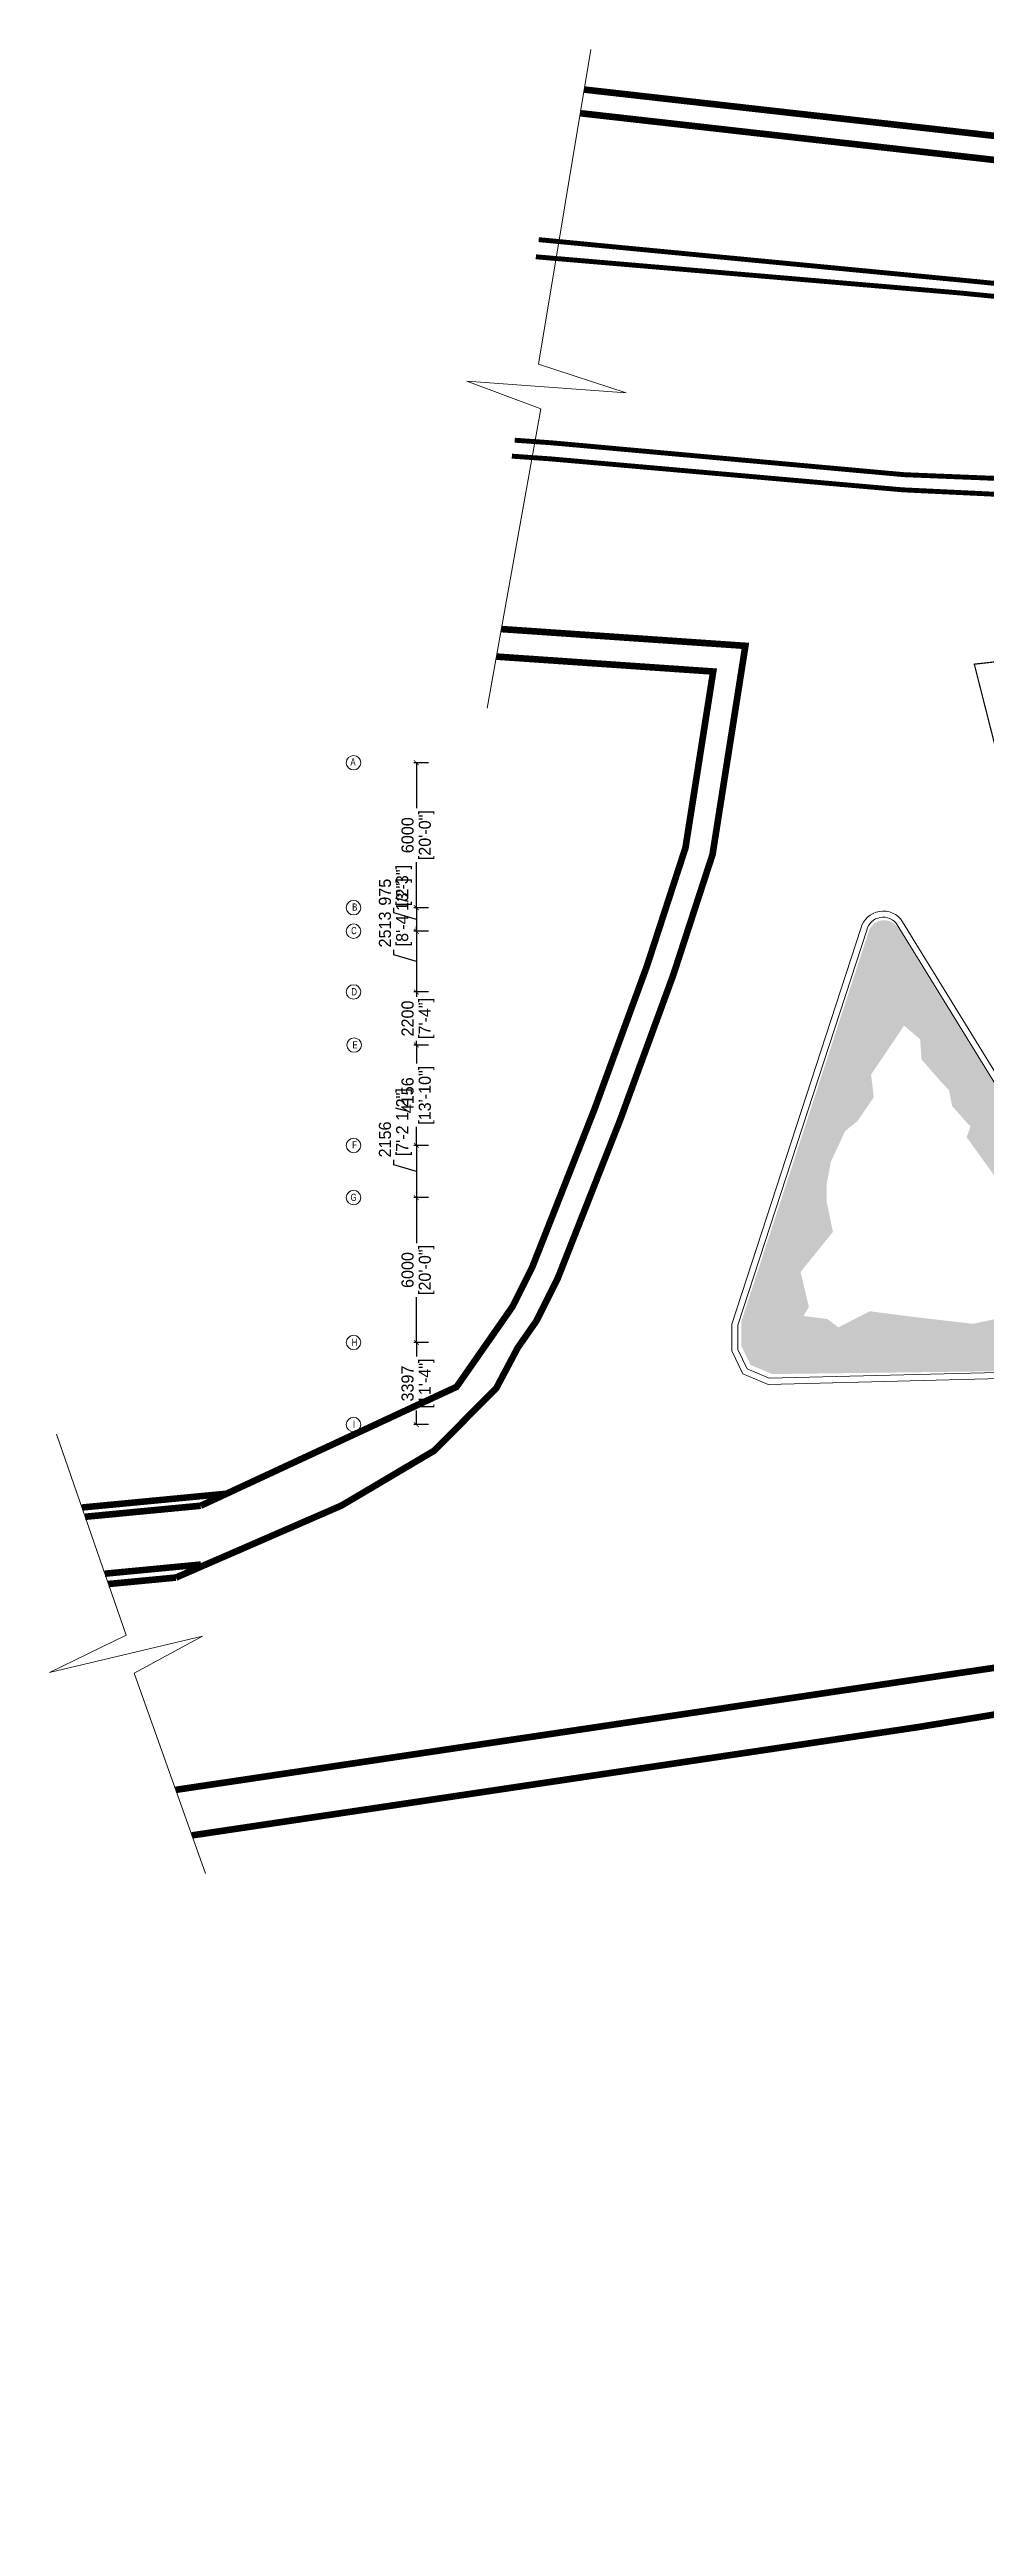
# Model space of a CAD drawing. Header units: millimetres. Extents: x 221017 to 6120115, y -1189702 to 83047459.
# Drawn here: x 2920781 to 2959537, y 121 to 102653 of the extents above; entities that cross this region are included whole.
import ezdxf

# ---------------------------------------------------------------- set-up
doc = ezdxf.new("R2010")
doc.units = ezdxf.units.MM
doc.header["$LTSCALE"] = 150
doc.header["$MEASUREMENT"] = 0
doc.header["$PDMODE"] = 35
doc.header["$PDSIZE"] = -20
for name, pattern in [('BORDER', [1.75, 0.5, -0.25, 0.5, -0.25, 0, -0.25]), ('DASHED2', [0.375, 0.25, -0.125]), ('HIDDEN', [0.375, 0.25, -0.125])]:
    doc.linetypes.add(name, pattern=pattern)
doc.layers.get('0').update_dxf_attribs({"linetype": 'CONTINUOUS', "lineweight": 9})
doc.layers.get('DEFPOINTS').update_dxf_attribs({"linetype": 'HIDDEN'})
for name, color, linetype in [('Above', 63, 'DASHED2'), ('grid text', 14, 'CONTINUOUS'), ('Propoerty Line', 3, 'BORDER'), ('ROAD', 1, 'CONTINUOUS')]:
    doc.layers.add(name, color=color, linetype=linetype)
doc.layers.add('CENTRE DIM', color=5, linetype='CONTINUOUS', lineweight=9)
doc.layers.add('CENTRE SYMBOL', color=24, linetype='CONTINUOUS', lineweight=9)
doc.styles.get("Standard").update_dxf_attribs({"font": 'GOTHIC.TTF', "width": 0.8})
doc.styles.add('Text Layout', font='GOTHIC.TTF')
doc.dimstyles.new('scale 50mm NEW', dxfattribs={"dimscale": 0, "dimtxt": 500, "dimasz": 200, "dimexe": 100, "dimexo": 100, "dimgap": 100, "dimtad": 0, "dimdec": 0, "dimzin": 1, "dimdsep": 46, "dimtxsty": 'Text Layout', "dimblk": 'ARCHTICK', "dimcen": 0.09, "dimclrd": 256, "dimclre": 256, "dimadec": 0, "dimazin": 0, "dimtfac": 1, "dimtdec": 0, "dimtmove": 1, "dimatfit": 0, "dimfxl": 0, "dimtolj": 1, "dimtzin": 0, "dimarcsym": 0})

# ---------------------------------------------------------------- blocks, each defined once
blk = doc.blocks.new('_ARCHTICK')
at = {"color": 0, "linetype": 'ByBlock', "const_width": 0.15}
blk.add_lwpolyline([(-0.5, -0.5), (0.5, 0.5)], dxfattribs=at)
blk = doc.blocks.new('*D191')
at = {"layer": 'CENTRE DIM', "lineweight": -2, "transparency": 16777216}
for p, q in [((2936471, 73131), (2935871, 73131)), ((2935971, 73131), (2935971, 71247)), ((2935971, 67131), (2935971, 69014)), ((2936471, 67131), (2935871, 67131))]:
    blk.add_line(p, q, dxfattribs=at)
at = {"layer": 'DEFPOINTS', "color": 0, "transparency": 16777216}
for p in [(2937583, 73131), (2935971, 67131), (2937583, 67131)]:
    blk.add_point(p, dxfattribs=at)
at = {"layer": 'CENTRE DIM', "lineweight": -2, "transparency": 16777216, "xscale": 200, "yscale": 200, "zscale": 200}
for p, rotation in [((2935971, 73131), 90), ((2935971, 67131), 270)]:
    blk.add_blockref('_ARCHTICK', p, dxfattribs=dict(at, rotation=rotation))
at = {"layer": 'CENTRE DIM', "color": 0, "transparency": 16777216, "char_height": 500, "attachment_point": 5, "rotation": 90, "style": 'Text Layout'}
for s, insert in [('\\A1;6000', (2935609, 70131)), ('\\A1;[20\'-0"]', (2936395, 70131))]:
    blk.add_mtext(s, dxfattribs=dict(at, insert=insert))
blk = doc.blocks.new('*D192')
at = {"layer": 'CENTRE DIM', "lineweight": -2, "transparency": 16777216}
for p, q in [((2935035, 66924), (2935035, 67124)), ((2935971, 66643), (2935035, 66924)), ((2936471, 67131), (2935871, 67131)), ((2935971, 67131), (2935971, 67331)), ((2935971, 67131), (2935971, 66156)), ((2935971, 67131), (2935971, 66156)), ((2936471, 66156), (2935871, 66156)), ((2935971, 66156), (2935971, 65956))]:
    blk.add_line(p, q, dxfattribs=at)
at = {"layer": 'DEFPOINTS', "color": 0, "transparency": 16777216}
for p in [(2937583, 67131), (2935971, 66156), (2937015, 66156)]:
    blk.add_point(p, dxfattribs=at)
at = {"layer": 'CENTRE DIM', "lineweight": -2, "transparency": 16777216, "xscale": 200, "yscale": 200, "zscale": 200}
for p, rotation in [((2935971, 67131), 270), ((2935971, 66156), 90)]:
    blk.add_blockref('_ARCHTICK', p, dxfattribs=dict(at, rotation=rotation))
at = {"layer": 'CENTRE DIM', "color": 0, "transparency": 16777216, "char_height": 500, "attachment_point": 5, "rotation": 90, "style": 'Text Layout'}
for s, insert in [('\\A1;[3\'-3"]', (2935459, 68048)), ('\\A1;975', (2934672, 67771))]:
    blk.add_mtext(s, dxfattribs=dict(at, insert=insert))
blk = doc.blocks.new('*D193')
at = {"layer": 'CENTRE DIM', "lineweight": -2, "transparency": 16777216}
for p, q in [((2936471, 66156), (2935871, 66156)), ((2935971, 66156), (2935971, 66356)), ((2935971, 66156), (2935971, 63643)), ((2935971, 66156), (2935971, 63643)), ((2935035, 65180), (2935035, 65380)), ((2935971, 64899), (2935035, 65180)), ((2936471, 63643), (2935871, 63643)), ((2935971, 63643), (2935971, 63443))]:
    blk.add_line(p, q, dxfattribs=at)
at = {"layer": 'DEFPOINTS', "color": 0, "transparency": 16777216}
for p in [(2937015, 66156), (2935971, 63643), (2937015, 63643)]:
    blk.add_point(p, dxfattribs=at)
at = {"layer": 'CENTRE DIM', "lineweight": -2, "transparency": 16777216, "xscale": 200, "yscale": 200, "zscale": 200}
for p, rotation in [((2935971, 66156), 270), ((2935971, 63643), 90)]:
    blk.add_blockref('_ARCHTICK', p, dxfattribs=dict(at, rotation=rotation))
at = {"layer": 'CENTRE DIM', "color": 0, "transparency": 16777216, "char_height": 500, "attachment_point": 5, "rotation": 90, "style": 'Text Layout'}
for s, insert in [('\\A1;[8\'-4 1/2"]', (2935459, 66938)), ('\\A1;2513', (2934672, 66228))]:
    blk.add_mtext(s, dxfattribs=dict(at, insert=insert))
blk = doc.blocks.new('*D194')
at = {"layer": 'CENTRE DIM', "lineweight": -2, "transparency": 16777216}
for p, q in [((2936471, 63643), (2935871, 63643)), ((2935971, 63643), (2935971, 63467)), ((2935971, 61443), (2935971, 61620)), ((2936471, 61443), (2935871, 61443))]:
    blk.add_line(p, q, dxfattribs=at)
at = {"layer": 'DEFPOINTS', "color": 0, "transparency": 16777216}
for p in [(2937015, 63643), (2935971, 61443), (2937015, 61443)]:
    blk.add_point(p, dxfattribs=at)
at = {"layer": 'CENTRE DIM', "lineweight": -2, "transparency": 16777216, "xscale": 200, "yscale": 200, "zscale": 200}
for p, rotation in [((2935971, 63643), 90), ((2935971, 61443), 270)]:
    blk.add_blockref('_ARCHTICK', p, dxfattribs=dict(at, rotation=rotation))
at = {"layer": 'CENTRE DIM', "color": 0, "transparency": 16777216, "char_height": 500, "attachment_point": 5, "rotation": 90, "style": 'Text Layout'}
for s, insert in [('\\A1;2200', (2935609, 62543)), ('\\A1;[7\'-4"]', (2936395, 62543))]:
    blk.add_mtext(s, dxfattribs=dict(at, insert=insert))
blk = doc.blocks.new('*D195')
at = {"layer": 'CENTRE DIM', "lineweight": -2, "transparency": 16777216}
for p, q in [((2936471, 61443), (2935871, 61443)), ((2935971, 61443), (2935971, 60675)), ((2935971, 57287), (2935971, 58056)), ((2936471, 57287), (2935871, 57287))]:
    blk.add_line(p, q, dxfattribs=at)
at = {"layer": 'DEFPOINTS', "color": 0, "transparency": 16777216}
for p in [(2937015, 61443), (2935971, 57287), (2937015, 57287)]:
    blk.add_point(p, dxfattribs=at)
at = {"layer": 'CENTRE DIM', "lineweight": -2, "transparency": 16777216, "xscale": 200, "yscale": 200, "zscale": 200}
for p, rotation in [((2935971, 61443), 90), ((2935971, 57287), 270)]:
    blk.add_blockref('_ARCHTICK', p, dxfattribs=dict(at, rotation=rotation))
at = {"layer": 'CENTRE DIM', "color": 0, "transparency": 16777216, "char_height": 500, "attachment_point": 5, "rotation": 90, "style": 'Text Layout'}
for s, insert in [('\\A1;[13\'-10"]', (2936395, 59365)), ('\\A1;4156', (2935609, 59365))]:
    blk.add_mtext(s, dxfattribs=dict(at, insert=insert))
blk = doc.blocks.new('*D196')
at = {"layer": 'CENTRE DIM', "lineweight": -2, "transparency": 16777216}
for p, q in [((2935971, 57287), (2935971, 57487)), ((2935035, 56490), (2935035, 56690)), ((2935971, 56209), (2935035, 56490)), ((2936471, 57287), (2935871, 57287)), ((2935971, 57287), (2935971, 55131)), ((2935971, 57287), (2935971, 55131)), ((2936471, 55131), (2935871, 55131)), ((2935971, 55131), (2935971, 54931))]:
    blk.add_line(p, q, dxfattribs=at)
at = {"layer": 'DEFPOINTS', "color": 0, "transparency": 16777216}
for p in [(2937015, 57287), (2935971, 55131), (2937015, 55131)]:
    blk.add_point(p, dxfattribs=at)
at = {"layer": 'CENTRE DIM', "lineweight": -2, "transparency": 16777216, "xscale": 200, "yscale": 200, "zscale": 200}
for p, rotation in [((2935971, 57287), 270), ((2935971, 55131), 90)]:
    blk.add_blockref('_ARCHTICK', p, dxfattribs=dict(at, rotation=rotation))
at = {"layer": 'CENTRE DIM', "color": 0, "transparency": 16777216, "char_height": 500, "attachment_point": 5, "rotation": 90, "style": 'Text Layout'}
for s, insert in [('\\A1;[7\'-2 1/2"]', (2935459, 58248)), ('\\A1;2156', (2934672, 57536))]:
    blk.add_mtext(s, dxfattribs=dict(at, insert=insert))
blk = doc.blocks.new('*D197')
at = {"layer": 'CENTRE DIM', "lineweight": -2, "transparency": 16777216}
for p, q in [((2936471, 55131), (2935871, 55131)), ((2935971, 55131), (2935971, 53247)), ((2935971, 49131), (2935971, 51014)), ((2936471, 49131), (2935871, 49131))]:
    blk.add_line(p, q, dxfattribs=at)
at = {"layer": 'DEFPOINTS', "color": 0, "transparency": 16777216}
for p in [(2937015, 55131), (2935971, 49131), (2937015, 49131)]:
    blk.add_point(p, dxfattribs=at)
at = {"layer": 'CENTRE DIM', "lineweight": -2, "transparency": 16777216, "xscale": 200, "yscale": 200, "zscale": 200}
for p, rotation in [((2935971, 55131), 90), ((2935971, 49131), 270)]:
    blk.add_blockref('_ARCHTICK', p, dxfattribs=dict(at, rotation=rotation))
at = {"layer": 'CENTRE DIM', "color": 0, "transparency": 16777216, "char_height": 500, "attachment_point": 5, "rotation": 90, "style": 'Text Layout'}
for s, insert in [('\\A1;6000', (2935609, 52131)), ('\\A1;[20\'-0"]', (2936395, 52131))]:
    blk.add_mtext(s, dxfattribs=dict(at, insert=insert))
blk = doc.blocks.new('*D198')
at = {"layer": 'CENTRE DIM', "lineweight": -2, "transparency": 16777216}
for p, q in [((2936471, 49131), (2935871, 49131)), ((2935971, 49131), (2935971, 48549)), ((2935971, 45734), (2935971, 46316)), ((2936471, 45734), (2935871, 45734))]:
    blk.add_line(p, q, dxfattribs=at)
at = {"layer": 'DEFPOINTS', "color": 0, "transparency": 16777216}
for p in [(2937015, 49131), (2935971, 45734), (2937015, 45734)]:
    blk.add_point(p, dxfattribs=at)
at = {"layer": 'CENTRE DIM', "lineweight": -2, "transparency": 16777216, "xscale": 200, "yscale": 200, "zscale": 200}
for p, rotation in [((2935971, 49131), 90), ((2935971, 45734), 270)]:
    blk.add_blockref('_ARCHTICK', p, dxfattribs=dict(at, rotation=rotation))
at = {"layer": 'CENTRE DIM', "color": 0, "transparency": 16777216, "char_height": 500, "attachment_point": 5, "rotation": 90, "style": 'Text Layout'}
for s, insert in [('\\A1;[11\'-4"]', (2936395, 47432)), ('\\A1;3397', (2935609, 47432))]:
    blk.add_mtext(s, dxfattribs=dict(at, insert=insert))

msp = doc.modelspace()

# ---------------------------------------------------------------- hatches: boundary and pattern name
at = {"layer": 'Above', "ltscale": 4}
h = msp.add_hatch(dxfattribs=at)
h.set_pattern_fill('AR-SAND,_O', color=256, scale=100)
h.set_pattern_definition([(37.5, (3671618.13, 4307516.97), (-6.299336, 192.682377), [0, -152, 0, -170, 0, -162.5]), (7.5, (3671618.13, 4307516.97), (176.97767, 282.214607), [0, -82, 0, -137, 0, -52.5]), (327.5, (3671495.13, 4307516.97), (311.414186, 0.5659054), [0, -50, 0, -180, 0, -235]), (317.5, (3671495.13, 4307516.97), (300.61266, 87.767556), [0, -25, 0, -118, 0, -135])])
edge = h.paths.add_edge_path()
edge.add_arc((2955343.2, 65927.4), 680.9, 32.378414, 167.128534)
edge.add_line((2954679.4, 66079.1), (2949424, 49987.2))
edge.add_line((2949424, 49987.2), (2949424.4, 48998))
edge.add_line((2949424.4, 48998), (2949807.6, 48201.6))
edge.add_line((2949807.6, 48201.6), (2950699.1, 47823.5))
edge.add_line((2950699.1, 47823.5), (2964407, 47998.9))
edge.add_arc((2964865.6, 49110.3), 1202.4, 247.580052, 298.501684)
edge.add_line((2965439.4, 48053.7), (2965697.4, 48286.8))
edge.add_line((2965697.4, 48286.8), (2965890.2, 49007.9))
edge.add_line((2965890.2, 49007.9), (2965832.8, 49639.2))
edge.add_line((2965832.8, 49639.2), (2965743.8, 50407.2))
edge.add_line((2965743.8, 50407.2), (2965478.9, 50770.1))
edge.add_line((2965478.9, 50770.1), (2955918.2, 66292.1))
h.paths.add_polyline_path([(2956127.3, 64610.2), (2956736.7, 63077.1), (2957797.6, 62175.2), (2957865.3, 61250.8), (2958519.9, 60506.8), (2958948.8, 60055.8), (2959084.2, 59379.4), (2960054.8, 58297.2), (2959875.5, 57789.3), (2960688.1, 56661.9), (2961455.5, 55917.9), (2962155.2, 55557.1), (2962155.2, 54429.8), (2961929.5, 53933.8), (2962471.2, 52896.6), (2963571.7, 52481.5), (2964090.9, 51714.9), (2963639.4, 50880.7), (2963616.9, 49302.4), (2963278.3, 49144.6), (2961337.1, 49370.1), (2959057.3, 48892.4), (2956506.7, 49189.7), (2954926.7, 49392.6), (2953346.7, 48581), (2952601.8, 49144.6), (2951179.8, 49325), (2950525.2, 49730.8), (2951157.2, 50768), (2950796.1, 52301.2), (2952146.3, 53971.3), (2951954.6, 54892.4), (2951954.6, 55759.2), (2952178.3, 56924.6), (2952915.5, 58514.4), (2953490.8, 58977.3), (2953874.4, 59536), (2953762.5, 60477.9), (2954609.5, 61723.1), (2955433.7, 62955.2), (2955698.4, 63415.3)], flags=16)
h = msp.add_hatch(dxfattribs=at)
h.set_pattern_fill('AR-SAND,_O', color=256, scale=200)
h.set_pattern_definition([(37.5, (3671618.13, 4307516.97), (-12.598672, 385.364754), [0, -304, 0, -340, 0, -325]), (7.5, (3671618.13, 4307516.97), (353.95534, 564.42921), [0, -164, 0, -274, 0, -105]), (327.5, (3671372.13, 4307516.97), (622.828372, 1.13181), [0, -100, 0, -360, 0, -470]), (317.5, (3671372.13, 4307517), (601.22532, 175.53511), [0, -50, 0, -236, 0, -270])])
h.paths.add_polyline_path([(2956736.7, 63077.1), (2956127.3, 64610.2), (2955698.4, 63415.3), (2955433.7, 62955.2), (2954609.5, 61723.1), (2953762.5, 60477.9), (2953874.4, 59536), (2953490.8, 58977.3), (2952915.5, 58514.4), (2952178.3, 56924.6), (2951954.6, 55759.2), (2951954.6, 54892.4), (2952146.3, 53971.3), (2950796.1, 52301.2), (2951157.2, 50768), (2950525.2, 49730.8), (2951179.8, 49325), (2952601.8, 49144.6), (2953346.7, 48581), (2954926.7, 49392.6), (2956506.7, 49189.7), (2959057.3, 48892.4), (2961337.1, 49370.1), (2963278.3, 49144.6), (2963616.9, 49302.4), (2963639.4, 50880.7), (2964090.9, 51714.9), (2963571.7, 52481.5), (2962471.2, 52896.6), (2961929.5, 53933.8), (2962155.2, 54429.8), (2962155.2, 55557.1), (2961455.5, 55917.9), (2960688.1, 56661.9), (2959875.5, 57789.3), (2960054.8, 58297.2), (2959084.2, 59379.4), (2958948.8, 60055.8), (2958519.9, 60506.8), (2957865.3, 61250.8), (2957797.6, 62175.2)])
h.paths.add_polyline_path([(2956165.3, 62250.3), (2956830.9, 61684.5), (2956892.5, 60842.6), (2957781.9, 59831.7), (2958025, 59576.1), (2958157.3, 58915.2), (2958914.4, 58070.9), (2958758.4, 57628.9), (2959928.5, 56005.5), (2960865.7, 55096.9), (2961155.2, 54947.6), (2961155.2, 54646.6), (2960817.1, 53903.6), (2961761.4, 52095.6), (2962922.8, 51657.5), (2962643, 51140.6), (2962630, 50226.6), (2961291.1, 50382.2), (2959011.5, 49904.5), (2956628.3, 50182.3), (2954746, 50424.1), (2953448.9, 49757.7), (2952992.4, 50103.1), (2951999.8, 50229), (2952224.6, 50597.9), (2951881.8, 52053.5), (2953221.9, 53711.1), (2952954.6, 54995.4), (2952954.6, 55664.1), (2953137.2, 56615.4), (2953724.4, 57881.7), (2954232.2, 58290.3), (2954911.8, 59280.3), (2954799.6, 60224.6), (2955438.6, 61163.9)], flags=16)

# ---------------------------------------------------------------- linework, layer by layer
for points in [[(2943198.5, 102653.4), (2941033, 89631.4), (2944658.3, 88444.6), (2938067.7, 88921), (2941126.9, 87782.9), (2938904.8, 75389.7)], [(2921076.1, 45336.6), (2923949.5, 37020.5), (2920781.4, 35475), (2927113, 36967.8), (2924283.3, 35445.8), (2927244.5, 27152.6)]]:
    msp.add_lwpolyline(points)
at = {"layer": 'CENTRE SYMBOL', "lineweight": 13}
for centre in [(2933369.7, 73130.7), (2933369.7, 67130.7), (2933369.7, 66155.7), (2933369.7, 63643.2), (2933394.4, 61443.2), (2933369.7, 57287.2), (2933369.7, 55130.7), (2933369.7, 49130.7), (2933369.7, 45733.6)]:
    msp.add_circle(centre, 300, dxfattribs=at)
at = {"layer": 'Propoerty Line', "lineweight": 15, "const_width": 50.8}
msp.add_lwpolyline([(2966396, 78010), (2959074.2, 77210.9), (2960379.1, 72071.3)], dxfattribs=at)
msp.add_lwpolyline([(2966396, 78010), (2959074.2, 77210.9), (2960379.1, 72071.3)], dxfattribs=at)
at = {"layer": 'ROAD', "lineweight": 15}
for points, const_width in [([(2962901.1, 98742.7), (2942922.9, 100996.5)], 274.3), ([(2962790, 97757.7), (2942760.1, 100017.3)], 274.3), ([(2940169.5, 48915), (2940949.6, 50033.8), (2941823.5, 51782.5), (2944419, 58367.8), (2946605.8, 64334.6), (2948236.9, 69337.3), (2949595.7, 77968.7), (2939491.8, 78663.6)], 274.3), ([(2927039.8, 42373.9), (2937636.6, 47295.2), (2939957.3, 50623.5), (2940771.1, 52251.8), (2943342.9, 58777), (2945517.7, 64711.3), (2947114, 69607), (2948263.1, 76906.4), (2939287.5, 77523.8)], 274.3), ([(2940189.8, 48953.3), (2939285.8, 47249.1), (2936713.9, 44654.6), (2932871.5, 42381.6), (2926013.7, 39400.2)], 274.3), ([(2928057.6, 42867.1), (2922125.1, 42300.4)], 270), ([(2927039.8, 42373.9), (2922257.6, 41917.1)], 274.3), ([(2927047.6, 39940.2), (2923071.9, 39560.5)], 270), ([(2926013.7, 39400.2), (2923219.5, 39133.3)], 274.3), ([(3193825, 1981.7), (3193658.2, 6673.4), (3192823.7, 8502.9), (3191641.4, 9788.7), (3190044.5, 10955.6), (3185720.7, 12578.1), (3180271.1, 14098.3), (3159712.5, 19286.1), (3150007.4, 21512.3), (3137087.6, 24295.5), (3111139.1, 29312.3), (3098902.4, 31235.2), (3081909, 34140.5), (3071294.7, 35274.1), (3044823, 37093.6), (3021554.8, 38259.2), (3001823.2, 38739.4), (2979917, 38629.2), (2958656.2, 35479.5)], 274.3), ([(3190252.5, 257.8), (3190120.3, 6775.6), (3189860.4, 8047.6), (3188848.1, 9063.6), (3185851.4, 10120.5), (3174881.6, 13055.8), (3161099.1, 16496.8), (3147000.6, 19880), (3135451.5, 22135.9), (3082501.5, 31739.5), (3071046.4, 32915.8), (3059575.3, 33774.8), (3026921.3, 35491.9), (2999362.7, 36370), (2977140.4, 36550.3), (2956715.2, 33205.1), (2926682, 28728)], 274.3), ([(2958656.2, 35479.5), (2926009, 30612.7)], 274.3)]:
    msp.add_lwpolyline(points, dxfattribs=dict(at, const_width=const_width))
at = {"layer": 'ROAD', "color": 102, "lineweight": 15, "const_width": 203.2}
for points in [[(2958478.3, 93114.6), (2941037.3, 94784.1)], [(2940919.2, 94073.9), (2958427.7, 92581.3), (2963056.5, 92127.4)], [(2963103.1, 92661.2), (2958478.3, 93114.6)], [(3200488.4, 87578.5), (3190456.7, 87373.9), (3166021.7, 87379), (3134796.9, 85675.7), (3082412.4, 83929.2), (3058546.2, 83337.5), (3034507.9, 83016.3), (3022545.6, 82969.9), (3010633.6, 83241.3), (2986509, 83802.4), (2973811.4, 84343.9), (2956172.5, 85054.2), (2941562.5, 86374.8), (2940044.5, 86481.8)], [(2941538.9, 85708), (2956093.8, 84428.3), (2973927.3, 83575.5), (2986635.7, 83209.9), (3010629, 82627.1), (3022545.6, 82371.7), (3034461.4, 82314.5), (3058521.5, 82716.1), (3082524, 83303.9), (3135035.2, 85055.3), (3166073.8, 86777.8), (3190482.6, 86694.7), (3200512.3, 86903.1)], [(2941538.9, 85708), (2939926.2, 85821.7)]]:
    msp.add_lwpolyline(points, dxfattribs=at)
at = {"layer": 'ROAD', "lineweight": 15}
for points in [[(2956099, 66550.2, 0.66253242), (2954380.1, 66268.1), (2949031.3, 49890.3), (2949031.9, 48787), (2949487.8, 47839.4), (2950532.3, 47396.4), (2964453.3, 47745.9, 0.53250706), (2966155.1, 48877.3, 0.01406193), (2965988.7, 50494.1)], [(2955883.5, 66415.7, 0.6666027), (2954624.9, 66199.4), (2949285.4, 49850), (2949285.8, 48845), (2949675.1, 48035.8), (2950580.9, 47651.7), (2964503.9, 48001.3, 0.54610938), (2965901, 48869.1, 0.01349524), (2965743.8, 50407.2)]]:
    msp.add_lwpolyline(points, format="xyb", close=True, dxfattribs=at)

# ---------------------------------------------------------------- texts
at = {"layer": 'grid text', "lineweight": 13, "char_height": 300, "attachment_point": 1}
for s, insert in [('A', (2933241.5, 73314.2)), ('B', (2933313.5, 67308.4)), ('C', (2933269.5, 66333.4)), ('D', (2933280.9, 63801.2)), ('E', (2933327.3, 61601.2)), ('F', (2933313.5, 57464.9)), ('G', (2933249.9, 55290.9)), ('H', (2933290.4, 49290.9)), ('I', (2933343.3, 45893.8))]:
    msp.add_mtext(s, dxfattribs=dict(at, insert=insert))

# ---------------------------------------------------------------- dimensions: what is measured, and where the dimension line sits
at = {"layer": 'CENTRE DIM'}
for base, p1, p2, picture, middle in [((2935971.3, 67130.7), (2937582.7, 73130.7), (2937582.7, 67130.7), '*D191', (2935971.3, 70130.7)), ((2935971.3, 66155.7), (2937582.7, 67130.7), (2937015.3, 66155.7), '*D192', (2935034.8, 67224.1)), ((2935971.3155941, 63643.1721912), (2937015.2522953, 66155.6721912), (2937015.2522953, 63643.1721912), '*D193', (2935034.8098158, 65480.3739247)), ((2935971.3, 61443.2), (2937015.3, 63643.2), (2937015.3, 61443.2), '*D194', (2935971.3, 62543.2)), ((2935971.3, 57287.2), (2937015.3, 61443.2), (2937015.3, 57287.2), '*D195', (2935971.3, 59365.2)), ((2935971.3156, 55130.6722), (2937015.2523, 57287.1536), (2937015.2523, 55130.6722), '*D196', (2935034.8098, 56789.8646)), ((2935971.3, 49130.7), (2937015.3, 55130.7), (2937015.3, 49130.7), '*D197', (2935971.3, 52130.7)), ((2935971.3, 45733.6), (2937015.3, 49130.7), (2937015.3, 45733.6), '*D198', (2935971.3, 47432.2))]:
    dim = msp.add_linear_dim(base=base, p1=p1, p2=p2, angle=90, dimstyle='scale 50mm NEW', override={"dimscale": 1, "dimpost": '\\X'}, dxfattribs=at)
    dim.commit()
    dim.dimension.update_dxf_attribs({"geometry": picture, "text_midpoint": middle})

doc.saveas('drawing.dxf')
